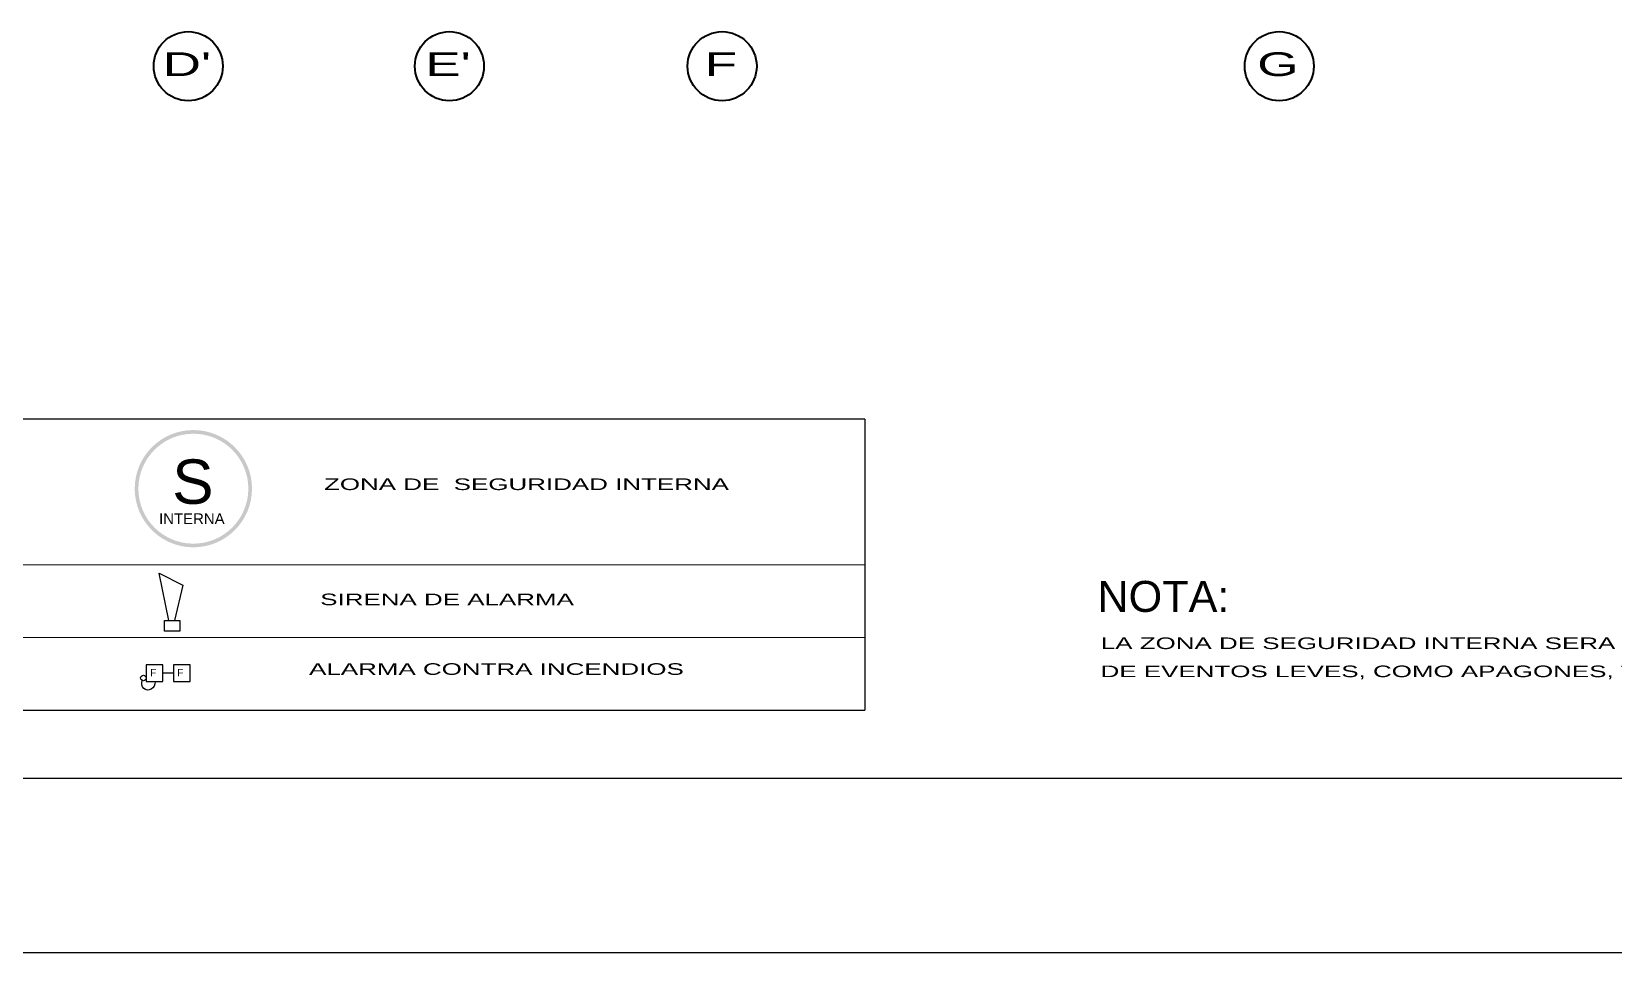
# Model space of a CAD drawing. Header units: millimetres. Extents: x 791 to 2661, y 209 to 602.
# Drawn here: x 1169.51 to 1183.14, y 462.6 to 470.54 of the extents above; entities that cross this region are included whole.
import ezdxf
from ezdxf.enums import TextEntityAlignment as Align

# ---------------------------------------------------------------- set-up
doc = ezdxf.new("R2010")
doc.units = ezdxf.units.MM
doc.header["$LTSCALE"] = 0.1
doc.linetypes.add('ACAD_ISO10W100', pattern=[18, 12, -3, 0, -3])
doc.linetypes.add('DASHDOT', pattern=[1, 0.5, -0.25, 0, -0.25])
for name, color, linetype in [('03', 8, 'Continuous'), ('06', 1, 'Continuous'), ('1-ALARMA', 1, 'Continuous'), ('TEXTO-03', 2, 'Continuous'), ('ZONASEGURA', 30, 'Continuous')]:
    doc.layers.add(name, color=color, linetype=linetype)
doc.layers.add('EJES', color=1, linetype='DASHDOT', lineweight=40)
doc.layers.add('layer2', color=2, linetype='Continuous', lineweight=20)
doc.styles.add('ROMANS', font='', dxfattribs={"oblique": 1, "height": 0.075})
doc.styles.add('SW-LEXBT', font='swissel.ttf')
doc.styles.get('ROMANS').set_extended_font_data('Arial')

msp = doc.modelspace()

# ---------------------------------------------------------------- hatches: boundary and pattern name
at = {"layer": 'ZONASEGURA', "ltscale": 0.1}
h = msp.add_hatch(color=256, dxfattribs=at)
h.paths.add_polyline_path([(1170.3949, 466.5991, 1), (1171.4054, 466.5991, 1)])
h.paths.add_polyline_path([(1171.3738, 466.5991, -1), (1170.4265, 466.5991, -1)], flags=16)

# ---------------------------------------------------------------- linework, layer by layer
msp.add_lwpolyline([(1212.3155, 462.604), (1212.3155, 508.304), (1152.3155, 508.304), (1152.3155, 462.604)], close=True)
at = {"layer": '03', "color": 4}
msp.add_line((1176.6848, 467.198), (1176.6848, 464.6903), dxfattribs=at)
msp.add_lwpolyline([(1176.6848, 467.198), (1155.1303, 467.198), (1155.1303, 464.6903), (1176.6848, 464.6903)], dxfattribs=at)
at = {"layer": '06', "color": 6}
msp.add_lwpolyline([(1210.8155, 464.104), (1210.8155, 506.804), (1153.8155, 506.804), (1153.8155, 464.104)], close=True, dxfattribs=at)
at = {"layer": '1-ALARMA', "ltscale": 0.2}
for p, q in [((1170.6896, 465.4641), (1170.6044, 465.8712)), ((1170.605, 465.8711), (1170.8097, 465.7674)), ((1170.8091, 465.7674), (1170.7386, 465.4641))]:
    msp.add_line(p, q, dxfattribs=at)
msp.add_lwpolyline([(1170.6522, 465.4641), (1170.7826, 465.4641), (1170.7826, 465.3723), (1170.6522, 465.3723)], close=True, dxfattribs=at)
at = {"layer": '1-ALARMA', "ltscale": 0.2, "flags": 128}
for points in [[(1170.638, 464.9364), (1170.638, 465.0804), (1170.494, 465.0804), (1170.494, 464.9364)], [(1170.8721, 464.9364), (1170.8721, 465.0804), (1170.7281, 465.0804), (1170.7281, 464.9364)]]:
    msp.add_lwpolyline(points, close=True, dxfattribs=at)
at = {"layer": '1-ALARMA', "ltscale": 0.2}
msp.add_lwpolyline([(1170.7281, 465.0084), (1170.638, 465.0084)], dxfattribs=at)
msp.add_circle((1170.4699, 464.9681), 0.024, dxfattribs=at)
at = {"layer": '1-ALARMA', "ltscale": 0.2, "extrusion": (0, 0, -1)}
msp.add_ellipse((1170.5129, 464.9278), major_axis=(-0.0187, -0.0615), ratio=0.8745358, start_param=4.3289924, end_param=7.8895923, dxfattribs=at)
at = {"layer": 'EJES', "linetype": 'ACAD_ISO10W100', "ltscale": 0.5}
for p, q in [((1173.1064, 474.5361), (1173.1064, 470.5371)), ((1175.4564, 474.5361), (1175.4564, 470.5371))]:
    msp.add_line(p, q, dxfattribs=at)
at = {"layer": 'EJES', "color": 2, "linetype": 'Continuous'}
for centre in [(1170.8564, 470.2395), (1173.1064, 470.2395), (1175.4564, 470.2395), (1180.2564, 470.2395)]:
    msp.add_circle(centre, 0.2976, dxfattribs=at)
at = {"layer": 'layer2'}
for p, q in [((1155.1303, 467.198), (1176.6848, 467.198)), ((1155.1303, 465.9442), (1176.6848, 465.9442)), ((1155.1303, 465.3173), (1176.6848, 465.3173)), ((1155.1303, 464.6903), (1176.6848, 464.6903))]:
    msp.add_line(p, q, dxfattribs=at)

# ---------------------------------------------------------------- texts
at = {"layer": '1-ALARMA', "ltscale": 0.2, "style": 'ROMANS'}
for p in [(1170.5268, 464.9822), (1170.7609, 464.9822)]:
    msp.add_text('F', height=0.064, dxfattribs=at).set_placement(p)
at = {"layer": 'EJES', "color": 3, "style": 'ROMANS', "width": 1.6}
for s, p in [("D'", (1170.8444, 470.1544)), ("E'", (1173.0944, 470.1544)), ('F', (1175.4444, 470.1544)), ('G', (1180.2444, 470.1544))]:
    msp.add_text(s, height=0.2046, dxfattribs=at).set_placement(p, align=Align.CENTER)
at = {"layer": 'TEXTO-03', "style": 'ROMANS', "width": 1.6}
for s, p in [('ZONA DE  SEGURIDAD INTERNA', (1172.0259, 466.5874)), (' SIRENA DE ALARMA', (1171.931, 465.595)), ('LA ZONA DE SEGURIDAD INTERNA SERA USADA EN CASOS', (1178.719, 465.2172)), ('DE EVENTOS LEVES, COMO APAGONES, TEMBLORES', (1178.7168, 464.9752))]:
    msp.add_text(s, height=0.1, dxfattribs=at).set_placement(p)
at = {"layer": 'TEXTO-03', "style": 'SW-LEXBT'}
msp.add_text('NOTA:', height=0.26654, dxfattribs=at).set_placement((1178.6895, 465.5377))
at = {"layer": 'TEXTO-03', "style": 'ROMANS', "width": 1.6}
msp.add_text('ALARMA CONTRA INCENDIOS', height=0.1, dxfattribs=at).set_placement((1171.8973, 465.0451), align=Align.MIDDLE_LEFT)
at = {"layer": 'ZONASEGURA', "ltscale": 0.1, "style": 'SW-LEXBT'}
for s, height, p in [('S', 0.3823, (1170.7181, 466.4688)), ('INTERNA', 0.09208, (1170.6049, 466.2946))]:
    msp.add_text(s, height=height, dxfattribs=at).set_placement(p)

doc.saveas('drawing.dxf')
